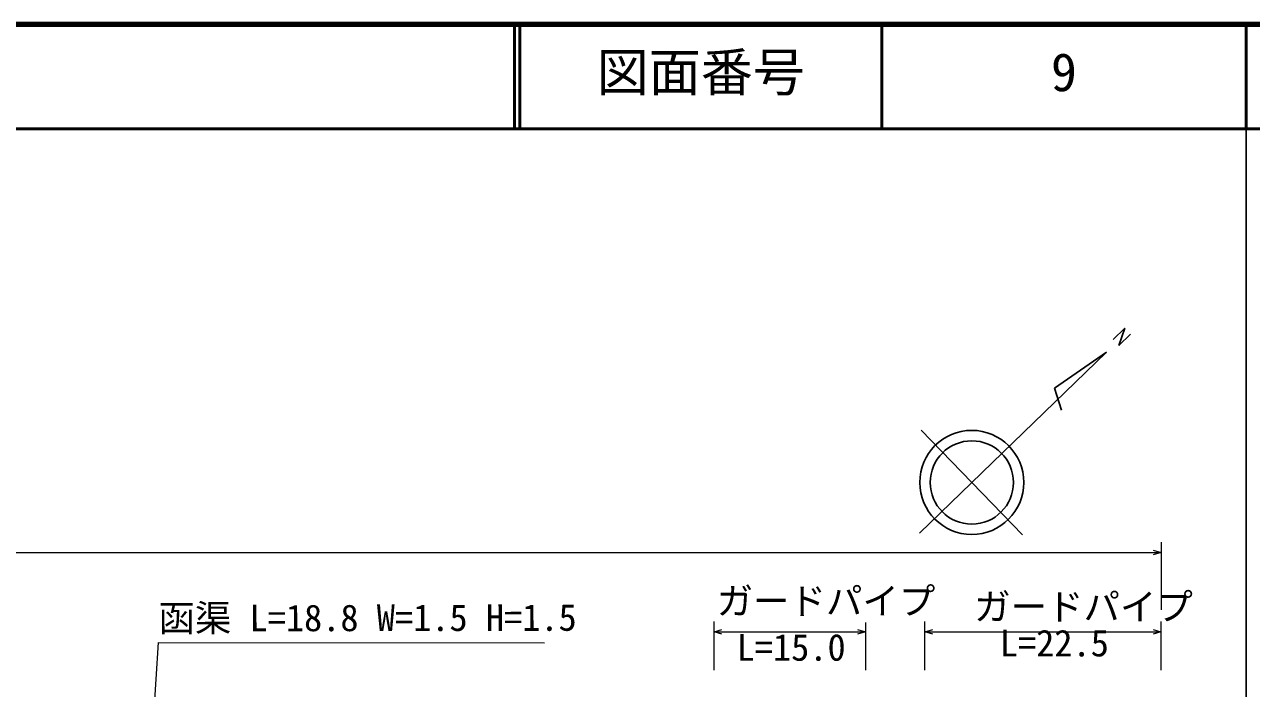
# Model space of a CAD drawing. Units: millimetres, scale not verified. Extents: x 40000 to 680000, y 20000 to 380000.
# Drawn here: x 461685 to 579500, y 316258 to 380000 of the extents above; entities that cross this region are included whole.
import ezdxf
from ezdxf.enums import TextEntityAlignment as Align

# ---------------------------------------------------------------- set-up
doc = ezdxf.new("R2010")
doc.units = ezdxf.units.MM
doc.header["$LTSCALE"] = 1000
for name, color, linetype, lineweight in [('M-BMK-SRVR', 3, 'Continuous', 25), ('M-STR-HTXT', 7, 'Continuous', 13), ('M-TTL', 2, 'Continuous', 140), ('M-TTL-BAND', 7, 'Continuous', 25), ('M-TTL-LINE', 7, 'Continuous', 50), ('M-TTL-TXT', 7, 'Continuous', 13)]:
    doc.layers.add(name, color=color, linetype=linetype, lineweight=lineweight)
doc.styles.add('ＭＳ ゴシック', font='')
doc.styles.get('ＭＳ ゴシック').set_extended_font_data('MS Gothic')

msp = doc.modelspace()

# ---------------------------------------------------------------- linework, layer by layer
at = {"layer": 'M-BMK-SRVR'}
for p, q in [((566222, 349763), (567331, 350836)), ((567331, 350836), (566775, 349184)), ((566775, 349184), (567883, 350267)), ((565589, 348545), (547614, 331170)), ((565589, 348545), (560580, 345094)), ((560580, 345094), (561251, 342961)), ((557512, 331002), (547782, 341068))]:
    msp.add_line(p, q, dxfattribs=at)
for radius in [5000, 4000]:
    msp.add_circle((552647, 336035), radius, dxfattribs=at)
at = {"layer": 'M-STR-HTXT'}
for p, q in [((570814, 330316), (570814, 323821)), ((405742, 329316), (570814, 329316)), ((570064, 329531), (570814, 329316)), ((570814, 329316), (570064, 329102)), ((527902, 318026), (527902, 322693)), ((527902, 321693), (528652, 321907)), ((528652, 321477), (527902, 321693)), ((527902, 321693), (542423, 321693)), ((541673, 321908), (542423, 321693)), ((542423, 321693), (541673, 321479)), ((542423, 322604), (542423, 318026)), ((548144, 318026), (548144, 322693)), ((548144, 321693), (548894, 321907)), ((548894, 321477), (548144, 321693)), ((548144, 321693), (570805, 321693)), ((570055, 321908), (570805, 321693)), ((570805, 321693), (570055, 321479)), ((570805, 322693), (570805, 318026)), ((473005, 296087), (474560, 320676)), ((474560, 320676), (511616, 320645))]:
    msp.add_line(p, q, dxfattribs=at)
at = {"layer": 'M-TTL'}
msp.add_line((680000, 380000), (40000, 380000), dxfattribs=at)
at = {"layer": 'M-TTL-BAND'}
msp.add_line((579000, 20000), (579000, 370000), dxfattribs=at)
at = {"layer": 'M-TTL-LINE'}
for p, q in [((508747, 380000), (508747, 370000)), ((509247, 380000), (509247, 370000)), ((543997, 380000), (543997, 370000)), ((579000, 380000), (579000, 370000)), ((40000, 370000), (680000, 370000))]:
    msp.add_line(p, q, dxfattribs=at)

# ---------------------------------------------------------------- texts
at = {"layer": 'M-STR-HTXT', "style": 'ＭＳ ゴシック'}
for s, p in [('ガードパイプ', (528142, 322604)), ('ガードパイプ', (552870, 322056)), ('L=22.5', (555336, 318563)), ('L=15.0', (530060, 318152))]:
    msp.add_text(s, height=2566, dxfattribs=at).set_placement(p, align=Align.BOTTOM_LEFT)
msp.add_text('函渠 L=18.8 W=1.5 H=1.5', height=2566, rotation=0.1, dxfattribs=at).set_placement((474546, 320956), align=Align.BOTTOM_LEFT)
at = {"layer": 'M-TTL-TXT', "style": 'ＭＳ ゴシック'}
for s, p in [('図面番号', (516622, 372500)), ('9', (560247, 372500))]:
    msp.add_text(s, height=3666, dxfattribs=at).set_placement(p, align=Align.BOTTOM_LEFT)

doc.saveas('drawing.dxf')
